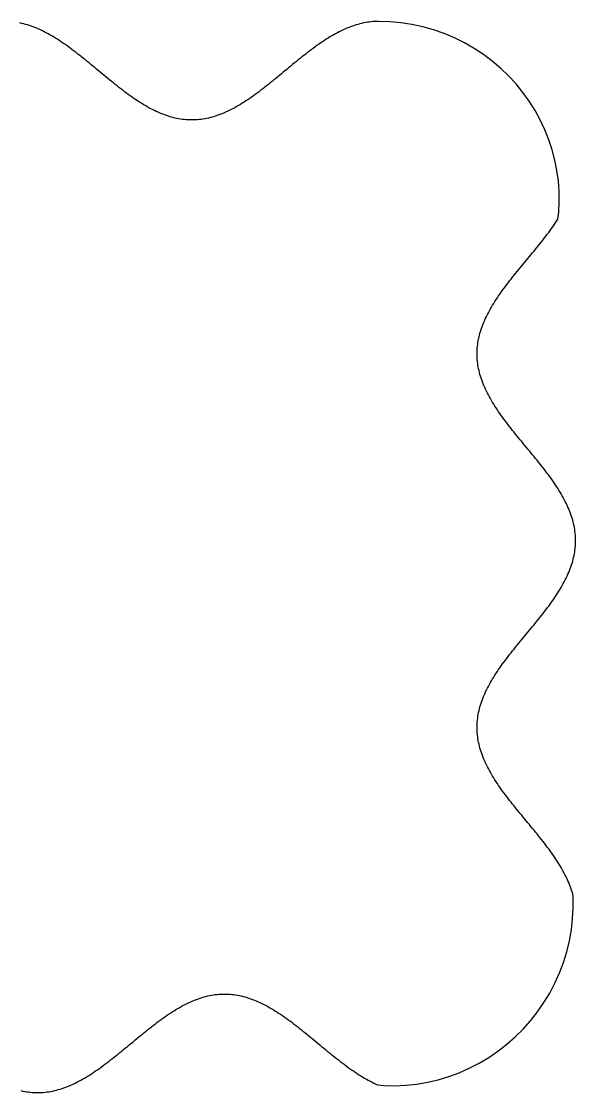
# Model space of a CAD drawing. Header units: metres. Extents: x -12.4 to 55.1, y -12.4 to 52.8.
# Drawn here: x 21.4 to 55.1, y -12.4 to 52.8 of the extents above; entities that cross this region are included whole.
import ezdxf

# ---------------------------------------------------------------- set-up
doc = ezdxf.new("R2010")
doc.units = ezdxf.units.M

msp = doc.modelspace()

# ---------------------------------------------------------------- linework, layer by layer
for p, q in [((21.3778, 52.6809), (21.264, 52.7057)), ((21.4915, 52.6532), (21.3778, 52.6809)), ((21.6052, 52.6226), (21.4915, 52.6532)), ((21.7189, 52.5893), (21.6052, 52.6226)), ((21.8327, 52.5533), (21.7189, 52.5893)), ((21.9464, 52.5145), (21.8327, 52.5533)), ((22.0601, 52.473), (21.9464, 52.5145)), ((22.1739, 52.4289), (22.0601, 52.473)), ((22.2876, 52.3822), (22.1739, 52.4289)), ((22.4013, 52.333), (22.2876, 52.3822)), ((22.515, 52.2812), (22.4013, 52.333)), ((22.6288, 52.2271), (22.515, 52.2812)), ((22.7425, 52.1705), (22.6288, 52.2271)), ((22.8562, 52.1115), (22.7425, 52.1705)), ((40.7117, 52.1705), (40.598, 52.1115)), ((40.8254, 52.2271), (40.7117, 52.1705)), ((40.9391, 52.2812), (40.8254, 52.2271)), ((41.0529, 52.333), (40.9391, 52.2812)), ((41.1666, 52.3822), (41.0529, 52.333)), ((41.2803, 52.4289), (41.1666, 52.3822)), ((41.3941, 52.473), (41.2803, 52.4289)), ((41.5078, 52.5145), (41.3941, 52.473)), ((41.6215, 52.5533), (41.5078, 52.5145)), ((41.7352, 52.5893), (41.6215, 52.5533)), ((41.849, 52.6226), (41.7352, 52.5893)), ((41.9627, 52.6532), (41.849, 52.6226)), ((42.0764, 52.6809), (41.9627, 52.6532)), ((42.1902, 52.7057), (42.0764, 52.6809)), ((42.3039, 52.7277), (42.1902, 52.7057)), ((42.4176, 52.7469), (42.3039, 52.7277)), ((42.5313, 52.7631), (42.4176, 52.7469)), ((42.6451, 52.7763), (42.5313, 52.7631)), ((42.7588, 52.7867), (42.6451, 52.7763)), ((42.8725, 52.7941), (42.7588, 52.7867)), ((42.9863, 52.7985), (42.8725, 52.7941)), ((43.1, 52.8), (42.9863, 52.7985)), ((43.7819, 52.7791), (43.1, 52.8)), ((44.4611, 52.7166), (43.7819, 52.7791)), ((45.1349, 52.6127), (44.4611, 52.7166)), ((45.8007, 52.4679), (45.1349, 52.6127)), ((46.4557, 52.2828), (45.8007, 52.4679)), ((47.0975, 52.0582), (46.4557, 52.2828)), ((22.97, 52.0503), (22.8562, 52.1115)), ((23.0837, 51.9869), (22.97, 52.0503)), ((23.1974, 51.9213), (23.0837, 51.9869)), ((23.3111, 51.8536), (23.1974, 51.9213)), ((23.4249, 51.7839), (23.3111, 51.8536)), ((23.5386, 51.7123), (23.4249, 51.7839)), ((23.6523, 51.6387), (23.5386, 51.7123)), ((23.7661, 51.5634), (23.6523, 51.6387)), ((23.8798, 51.4862), (23.7661, 51.5634)), ((39.6881, 51.5634), (39.5744, 51.4862)), ((39.8018, 51.6387), (39.6881, 51.5634)), ((39.9156, 51.7123), (39.8018, 51.6387)), ((40.0293, 51.7839), (39.9156, 51.7123)), ((40.143, 51.8536), (40.0293, 51.7839)), ((40.2568, 51.9213), (40.143, 51.8536)), ((40.3705, 51.9869), (40.2568, 51.9213)), ((40.4842, 52.0503), (40.3705, 51.9869)), ((40.598, 52.1115), (40.4842, 52.0503)), ((47.7235, 51.7952), (47.0975, 52.0582)), ((48.3312, 51.4949), (47.7235, 51.7952)), ((23.9935, 51.4075), (23.8798, 51.4862)), ((24.1073, 51.3271), (23.9935, 51.4075)), ((24.221, 51.2453), (24.1073, 51.3271)), ((24.3347, 51.162), (24.221, 51.2453)), ((24.4484, 51.0773), (24.3347, 51.162)), ((24.5622, 50.9914), (24.4484, 51.0773)), ((24.6759, 50.9044), (24.5622, 50.9914)), ((24.7896, 50.8162), (24.6759, 50.9044)), ((38.7783, 50.9044), (38.6646, 50.8162)), ((38.892, 50.9914), (38.7783, 50.9044)), ((39.0058, 51.0773), (38.892, 50.9914)), ((39.1195, 51.162), (39.0058, 51.0773)), ((39.2332, 51.2453), (39.1195, 51.162)), ((39.3469, 51.3271), (39.2332, 51.2453)), ((39.4607, 51.4075), (39.3469, 51.3271)), ((39.5744, 51.4862), (39.4607, 51.4075)), ((48.9184, 51.1586), (48.3312, 51.4949)), ((49.4828, 50.7878), (48.9184, 51.1586)), ((24.9034, 50.7271), (24.7896, 50.8162)), ((25.0171, 50.637), (24.9034, 50.7271)), ((25.1308, 50.5461), (25.0171, 50.637)), ((25.2445, 50.4544), (25.1308, 50.5461)), ((25.3583, 50.3621), (25.2445, 50.4544)), ((25.472, 50.2693), (25.3583, 50.3621)), ((25.5857, 50.176), (25.472, 50.2693)), ((37.9822, 50.2693), (37.8685, 50.176)), ((38.0959, 50.3621), (37.9822, 50.2693)), ((38.2096, 50.4544), (38.0959, 50.3621)), ((38.3234, 50.5461), (38.2096, 50.4544)), ((38.4371, 50.637), (38.3234, 50.5461)), ((38.5508, 50.7271), (38.4371, 50.637)), ((38.6646, 50.8162), (38.5508, 50.7271)), ((50.0223, 50.3842), (49.4828, 50.7878)), ((50.5348, 49.9494), (50.0223, 50.3842)), ((25.6995, 50.0823), (25.5857, 50.176)), ((25.8132, 49.9884), (25.6995, 50.0823)), ((25.9269, 49.8942), (25.8132, 49.9884)), ((26.1544, 49.7058), (25.9269, 49.8942)), ((26.2681, 49.6116), (26.1544, 49.7058)), ((26.3818, 49.5177), (26.2681, 49.6116)), ((37.1861, 49.6116), (37.0724, 49.5177)), ((37.2998, 49.7058), (37.1861, 49.6116)), ((37.5273, 49.8942), (37.2998, 49.7058)), ((37.641, 49.9884), (37.5273, 49.8942)), ((37.7547, 50.0823), (37.641, 49.9884)), ((37.8685, 50.176), (37.7547, 50.0823)), ((51.0185, 49.4854), (50.5348, 49.9494)), ((26.4956, 49.424), (26.3818, 49.5177)), ((26.6093, 49.3307), (26.4956, 49.424)), ((26.723, 49.2379), (26.6093, 49.3307)), ((26.8367, 49.1456), (26.723, 49.2379)), ((26.9505, 49.0539), (26.8367, 49.1456)), ((27.0642, 48.963), (26.9505, 49.0539)), ((27.1779, 48.8729), (27.0642, 48.963)), ((36.39, 48.963), (36.2763, 48.8729)), ((36.5037, 49.0539), (36.39, 48.963)), ((36.6174, 49.1456), (36.5037, 49.0539)), ((36.7312, 49.2379), (36.6174, 49.1456)), ((36.8449, 49.3307), (36.7312, 49.2379)), ((36.9586, 49.424), (36.8449, 49.3307)), ((37.0724, 49.5177), (36.9586, 49.424)), ((51.4716, 48.9942), (51.0185, 49.4854)), ((51.8925, 48.4779), (51.4716, 48.9942)), ((27.2917, 48.7838), (27.1779, 48.8729)), ((27.4054, 48.6956), (27.2917, 48.7838)), ((27.5191, 48.6086), (27.4054, 48.6956)), ((27.6329, 48.5227), (27.5191, 48.6086)), ((27.7466, 48.438), (27.6329, 48.5227)), ((27.8603, 48.3547), (27.7466, 48.438)), ((27.974, 48.2729), (27.8603, 48.3547)), ((28.0878, 48.1925), (27.974, 48.2729)), ((35.4801, 48.2729), (35.3664, 48.1925)), ((35.5939, 48.3547), (35.4801, 48.2729)), ((35.7076, 48.438), (35.5939, 48.3547)), ((35.8213, 48.5227), (35.7076, 48.438)), ((35.9351, 48.6086), (35.8213, 48.5227)), ((36.0488, 48.6956), (35.9351, 48.6086)), ((36.1625, 48.7838), (36.0488, 48.6956)), ((36.2763, 48.8729), (36.1625, 48.7838)), ((52.2799, 47.9387), (51.8925, 48.4779)), ((28.2015, 48.1137), (28.0878, 48.1925)), ((28.3152, 48.0366), (28.2015, 48.1137)), ((28.429, 47.9613), (28.3152, 48.0366)), ((28.5427, 47.8877), (28.429, 47.9613)), ((28.6564, 47.8161), (28.5427, 47.8877)), ((28.7701, 47.7464), (28.6564, 47.8161)), ((28.8839, 47.6787), (28.7701, 47.7464)), ((28.9976, 47.6131), (28.8839, 47.6787)), ((29.1113, 47.5497), (28.9976, 47.6131)), ((34.4566, 47.6131), (34.3429, 47.5497)), ((34.5703, 47.6787), (34.4566, 47.6131)), ((34.6841, 47.7464), (34.5703, 47.6787)), ((34.7978, 47.8161), (34.6841, 47.7464)), ((34.9115, 47.8877), (34.7978, 47.8161)), ((35.0252, 47.9613), (34.9115, 47.8877)), ((35.139, 48.0366), (35.0252, 47.9613)), ((35.2527, 48.1137), (35.139, 48.0366)), ((35.3664, 48.1925), (35.2527, 48.1137)), ((52.6323, 47.379), (52.2799, 47.9387)), ((29.2251, 47.4884), (29.1113, 47.5497)), ((29.3388, 47.4295), (29.2251, 47.4884)), ((29.4525, 47.3729), (29.3388, 47.4295)), ((29.5662, 47.3188), (29.4525, 47.3729)), ((29.68, 47.267), (29.5662, 47.3188)), ((29.7937, 47.2178), (29.68, 47.267)), ((29.9074, 47.1711), (29.7937, 47.2178)), ((30.0212, 47.127), (29.9074, 47.1711)), ((30.1349, 47.0855), (30.0212, 47.127)), ((30.2486, 47.0467), (30.1349, 47.0855)), ((30.3624, 47.0107), (30.2486, 47.0467)), ((30.4761, 46.9774), (30.3624, 47.0107)), ((30.5898, 46.9468), (30.4761, 46.9774)), ((30.7035, 46.9191), (30.5898, 46.9468)), ((32.8644, 46.9468), (32.7507, 46.9191)), ((32.9781, 46.9774), (32.8644, 46.9468)), ((33.0918, 47.0107), (32.9781, 46.9774)), ((33.2056, 47.0467), (33.0918, 47.0107)), ((33.3193, 47.0855), (33.2056, 47.0467)), ((33.433, 47.127), (33.3193, 47.0855)), ((33.5468, 47.1711), (33.433, 47.127)), ((33.6605, 47.2178), (33.5468, 47.1711)), ((33.7742, 47.267), (33.6605, 47.2178)), ((33.8879, 47.3188), (33.7742, 47.267)), ((34.0017, 47.3729), (33.8879, 47.3188)), ((34.1154, 47.4295), (34.0017, 47.3729)), ((34.2291, 47.4884), (34.1154, 47.4295)), ((34.3429, 47.5497), (34.2291, 47.4884)), ((52.9488, 46.8009), (52.6323, 47.379)), ((30.8173, 46.8942), (30.7035, 46.9191)), ((30.931, 46.8722), (30.8173, 46.8942)), ((31.0447, 46.8531), (30.931, 46.8722)), ((31.1584, 46.8369), (31.0447, 46.8531)), ((31.2722, 46.8237), (31.1584, 46.8369)), ((31.3859, 46.8133), (31.2722, 46.8237)), ((31.4996, 46.8059), (31.3859, 46.8133)), ((31.6134, 46.8015), (31.4996, 46.8059)), ((31.7271, 46.8), (31.6134, 46.8015)), ((31.8408, 46.8015), (31.7271, 46.8)), ((31.9546, 46.8059), (31.8408, 46.8015)), ((32.0683, 46.8133), (31.9546, 46.8059)), ((32.182, 46.8237), (32.0683, 46.8133)), ((32.2957, 46.8369), (32.182, 46.8237)), ((32.4095, 46.8531), (32.2957, 46.8369)), ((32.5232, 46.8722), (32.4095, 46.8531)), ((32.6369, 46.8942), (32.5232, 46.8722)), ((32.7507, 46.9191), (32.6369, 46.8942)), ((53.2283, 46.2071), (52.9488, 46.8009)), ((53.47, 45.6), (53.2283, 46.2071)), ((53.6734, 44.9821), (53.47, 45.6)), ((53.8381, 44.3558), (53.6734, 44.9821)), ((53.9637, 43.7239), (53.8381, 44.3558)), ((54.0503, 43.0888), (53.9637, 43.7239)), ((54.0978, 42.453), (54.0503, 43.0888)), ((54.1066, 41.819), (54.0978, 42.453)), ((54.077, 41.1893), (54.1066, 41.819)), ((54.0123, 40.7572), (54.077, 41.1893)), ((53.7862, 40.416), (53.8633, 40.5297)), ((53.8633, 40.5297), (53.9387, 40.6434)), ((53.9387, 40.6434), (54.0123, 40.7572)), ((53.2914, 39.7336), (53.3773, 39.8473)), ((53.3773, 39.8473), (53.462, 39.9611)), ((53.462, 39.9611), (53.5453, 40.0748)), ((53.5453, 40.0748), (53.6271, 40.1885)), ((53.6271, 40.1885), (53.7075, 40.3023)), ((53.7075, 40.3023), (53.7862, 40.416)), ((52.7544, 39.0512), (52.8461, 39.165)), ((52.8461, 39.165), (52.937, 39.2787)), ((52.937, 39.2787), (53.027, 39.3924)), ((53.027, 39.3924), (53.1162, 39.5061)), ((53.1162, 39.5061), (53.2044, 39.6199)), ((53.2044, 39.6199), (53.2914, 39.7336)), ((52.1942, 38.3689), (52.2884, 38.4826)), ((52.2884, 38.4826), (52.3823, 38.5963)), ((52.3823, 38.5963), (52.476, 38.7101)), ((52.476, 38.7101), (52.5693, 38.8238)), ((52.5693, 38.8238), (52.6621, 38.9375)), ((52.6621, 38.9375), (52.7544, 39.0512)), ((51.724, 37.8002), (51.8177, 37.914)), ((51.8177, 37.914), (51.9116, 38.0277)), ((51.9116, 38.0277), (52.0058, 38.1414)), ((52.0058, 38.1414), (52.1942, 38.3689)), ((51.1729, 37.1178), (51.263, 37.2316)), ((51.263, 37.2316), (51.3539, 37.3453)), ((51.3539, 37.3453), (51.4456, 37.459)), ((51.4456, 37.459), (51.5378, 37.5728)), ((51.5378, 37.5728), (51.6307, 37.6865)), ((51.6307, 37.6865), (51.724, 37.8002)), ((50.6547, 36.4355), (50.738, 36.5492)), ((50.738, 36.5492), (50.8226, 36.6629)), ((50.8226, 36.6629), (50.9086, 36.7767)), ((50.9086, 36.7767), (50.9956, 36.8904)), ((50.9956, 36.8904), (51.0838, 37.0041)), ((51.0838, 37.0041), (51.1729, 37.1178)), ((50.1877, 35.7531), (50.2613, 35.8668)), ((50.2613, 35.8668), (50.3366, 35.9806)), ((50.3366, 35.9806), (50.4137, 36.0943)), ((50.4137, 36.0943), (50.4925, 36.208)), ((50.4925, 36.208), (50.5729, 36.3217)), ((50.5729, 36.3217), (50.6547, 36.4355)), ((49.8497, 35.1844), (49.9131, 35.2982)), ((49.9131, 35.2982), (49.9787, 35.4119)), ((49.9787, 35.4119), (50.0464, 35.5256)), ((50.0464, 35.5256), (50.1161, 35.6394)), ((50.1161, 35.6394), (50.1877, 35.7531)), ((49.5178, 34.5021), (49.567, 34.6158)), ((49.567, 34.6158), (49.6187, 34.7295)), ((49.6187, 34.7295), (49.6729, 34.8433)), ((49.6729, 34.8433), (49.7295, 34.957)), ((49.7295, 34.957), (49.7885, 35.0707)), ((49.7885, 35.0707), (49.8497, 35.1844)), ((49.2773, 33.8197), (49.3107, 33.9334)), ((49.3107, 33.9334), (49.3467, 34.0472)), ((49.3467, 34.0472), (49.3855, 34.1609)), ((49.3855, 34.1609), (49.427, 34.2746)), ((49.427, 34.2746), (49.4711, 34.3884)), ((49.4711, 34.3884), (49.5178, 34.5021)), ((49.1531, 33.2511), (49.1722, 33.3648)), ((49.1722, 33.3648), (49.1942, 33.4785)), ((49.1942, 33.4785), (49.2191, 33.5923)), ((49.2191, 33.5923), (49.2468, 33.706)), ((49.2468, 33.706), (49.2773, 33.8197)), ((49.1, 32.5687), (49.1015, 32.6824)), ((49.1015, 32.6824), (49.1059, 32.7961)), ((49.1059, 32.7961), (49.1133, 32.9099)), ((49.1133, 32.9099), (49.1236, 33.0236)), ((49.1236, 33.0236), (49.1369, 33.1373)), ((49.1369, 33.1373), (49.1531, 33.2511)), ((49.1015, 32.455), (49.1, 32.5687)), ((49.1059, 32.3412), (49.1015, 32.455)), ((49.1133, 32.2275), (49.1059, 32.3412)), ((49.1236, 32.1138), (49.1133, 32.2275)), ((49.1369, 32), (49.1236, 32.1138)), ((49.1531, 31.8863), (49.1369, 32)), ((49.1722, 31.7726), (49.1531, 31.8863)), ((49.1942, 31.6589), (49.1722, 31.7726)), ((49.2191, 31.5451), (49.1942, 31.6589)), ((49.2468, 31.4314), (49.2191, 31.5451)), ((49.2773, 31.3177), (49.2468, 31.4314)), ((49.3107, 31.2039), (49.2773, 31.3177)), ((49.3467, 31.0902), (49.3107, 31.2039)), ((49.3855, 30.9765), (49.3467, 31.0902)), ((49.427, 30.8627), (49.3855, 30.9765)), ((49.4711, 30.749), (49.427, 30.8627)), ((49.5178, 30.6353), (49.4711, 30.749)), ((49.567, 30.5216), (49.5178, 30.6353)), ((49.6187, 30.4078), (49.567, 30.5216)), ((49.6729, 30.2941), (49.6187, 30.4078)), ((49.7295, 30.1804), (49.6729, 30.2941)), ((49.7885, 30.0667), (49.7295, 30.1804)), ((49.8497, 29.9529), (49.7885, 30.0667)), ((49.9131, 29.8392), (49.8497, 29.9529)), ((49.9787, 29.7255), (49.9131, 29.8392)), ((50.0464, 29.6117), (49.9787, 29.7255)), ((50.1161, 29.498), (50.0464, 29.6117)), ((50.1877, 29.3843), (50.1161, 29.498)), ((50.2613, 29.2706), (50.1877, 29.3843)), ((50.3366, 29.1568), (50.2613, 29.2706)), ((50.4137, 29.0431), (50.3366, 29.1568)), ((50.4925, 28.9294), (50.4137, 29.0431)), ((50.5729, 28.8156), (50.4925, 28.9294)), ((50.6547, 28.7019), (50.5729, 28.8156)), ((50.738, 28.5882), (50.6547, 28.7019)), ((50.8226, 28.4744), (50.738, 28.5882)), ((50.9086, 28.3607), (50.8226, 28.4744)), ((50.9956, 28.247), (50.9086, 28.3607)), ((51.0838, 28.1333), (50.9956, 28.247)), ((51.1729, 28.0195), (51.0838, 28.1333)), ((51.263, 27.9058), (51.1729, 28.0195)), ((51.3539, 27.7921), (51.263, 27.9058)), ((51.4456, 27.6783), (51.3539, 27.7921)), ((51.5378, 27.5646), (51.4456, 27.6783)), ((51.6307, 27.4509), (51.5378, 27.5646)), ((51.724, 27.3372), (51.6307, 27.4509)), ((51.8177, 27.2234), (51.724, 27.3372)), ((51.9116, 27.1097), (51.8177, 27.2234)), ((52.0058, 26.996), (51.9116, 27.1097)), ((52.1942, 26.7685), (52.0058, 26.996)), ((52.2884, 26.6548), (52.1942, 26.7685)), ((52.3823, 26.541), (52.2884, 26.6548)), ((52.476, 26.4273), (52.3823, 26.541)), ((52.5693, 26.3136), (52.476, 26.4273)), ((52.6621, 26.1999), (52.5693, 26.3136)), ((52.7544, 26.0861), (52.6621, 26.1999)), ((52.8461, 25.9724), (52.7544, 26.0861)), ((52.937, 25.8587), (52.8461, 25.9724)), ((53.027, 25.7449), (52.937, 25.8587)), ((53.1162, 25.6312), (53.027, 25.7449)), ((53.2044, 25.5175), (53.1162, 25.6312)), ((53.2914, 25.4038), (53.2044, 25.5175)), ((53.3773, 25.29), (53.2914, 25.4038)), ((53.462, 25.1763), (53.3773, 25.29)), ((53.5453, 25.0626), (53.462, 25.1763)), ((53.6271, 24.9489), (53.5453, 25.0626)), ((53.7075, 24.8351), (53.6271, 24.9489)), ((53.7862, 24.7214), (53.7075, 24.8351)), ((53.8633, 24.6077), (53.7862, 24.7214)), ((53.9387, 24.4939), (53.8633, 24.6077)), ((54.0123, 24.3802), (53.9387, 24.4939)), ((54.0839, 24.2665), (54.0123, 24.3802)), ((54.1536, 24.1527), (54.0839, 24.2665)), ((54.2213, 24.039), (54.1536, 24.1527)), ((54.2869, 23.9253), (54.2213, 24.039)), ((54.3503, 23.8116), (54.2869, 23.9253)), ((54.4115, 23.6978), (54.3503, 23.8116)), ((54.4705, 23.5841), (54.4115, 23.6978)), ((54.527, 23.4704), (54.4705, 23.5841)), ((54.5812, 23.3566), (54.527, 23.4704)), ((54.633, 23.2429), (54.5812, 23.3566)), ((54.6822, 23.1292), (54.633, 23.2429)), ((54.7289, 23.0155), (54.6822, 23.1292)), ((54.773, 22.9017), (54.7289, 23.0155)), ((54.8145, 22.788), (54.773, 22.9017)), ((54.8533, 22.6743), (54.8145, 22.788)), ((54.8893, 22.5605), (54.8533, 22.6743)), ((54.9226, 22.4468), (54.8893, 22.5605)), ((54.9532, 22.3331), (54.9226, 22.4468)), ((54.9809, 22.2193), (54.9532, 22.3331)), ((55.0057, 22.1056), (54.9809, 22.2193)), ((55.0277, 21.9919), (55.0057, 22.1056)), ((55.0469, 21.8782), (55.0277, 21.9919)), ((55.0631, 21.7644), (55.0469, 21.8782)), ((55.0763, 21.6507), (55.0631, 21.7644)), ((55.0867, 21.537), (55.0763, 21.6507)), ((55.0941, 21.4232), (55.0867, 21.537)), ((55.0867, 20.8546), (55.0941, 20.9683)), ((55.0985, 21.3095), (55.0941, 21.4232)), ((55.0941, 20.9683), (55.0985, 21.0821)), ((55.1, 21.1958), (55.0985, 21.3095)), ((55.0985, 21.0821), (55.1, 21.1958)), ((54.9809, 20.1722), (55.0057, 20.2859)), ((55.0057, 20.2859), (55.0277, 20.3997)), ((55.0277, 20.3997), (55.0469, 20.5134)), ((55.0469, 20.5134), (55.0631, 20.6271)), ((55.0631, 20.6271), (55.0763, 20.7409)), ((55.0763, 20.7409), (55.0867, 20.8546)), ((54.773, 19.4899), (54.8145, 19.6036)), ((54.8145, 19.6036), (54.8533, 19.7173)), ((54.8533, 19.7173), (54.8893, 19.831)), ((54.8893, 19.831), (54.9226, 19.9448)), ((54.9226, 19.9448), (54.9532, 20.0585)), ((54.9532, 20.0585), (54.9809, 20.1722)), ((54.4705, 18.8075), (54.527, 18.9212)), ((54.527, 18.9212), (54.5812, 19.0349)), ((54.5812, 19.0349), (54.633, 19.1487)), ((54.633, 19.1487), (54.6822, 19.2624)), ((54.6822, 19.2624), (54.7289, 19.3761)), ((54.7289, 19.3761), (54.773, 19.4899)), ((54.1536, 18.2388), (54.2213, 18.3526)), ((54.2213, 18.3526), (54.2869, 18.4663)), ((54.2869, 18.4663), (54.3503, 18.58)), ((54.3503, 18.58), (54.4115, 18.6938)), ((54.4115, 18.6938), (54.4705, 18.8075)), ((53.7075, 17.5565), (53.7862, 17.6702)), ((53.7862, 17.6702), (53.8633, 17.7839)), ((53.8633, 17.7839), (53.9387, 17.8976)), ((53.9387, 17.8976), (54.0123, 18.0114)), ((54.0123, 18.0114), (54.0839, 18.1251)), ((54.0839, 18.1251), (54.1536, 18.2388)), ((53.2044, 16.8741), (53.2914, 16.9878)), ((53.2914, 16.9878), (53.3773, 17.1015)), ((53.3773, 17.1015), (53.462, 17.2153)), ((53.462, 17.2153), (53.5453, 17.329)), ((53.5453, 17.329), (53.6271, 17.4427)), ((53.6271, 17.4427), (53.7075, 17.5565)), ((52.6621, 16.1917), (52.7544, 16.3054)), ((52.7544, 16.3054), (52.8461, 16.4192)), ((52.8461, 16.4192), (52.937, 16.5329)), ((52.937, 16.5329), (53.027, 16.6466)), ((53.027, 16.6466), (53.1162, 16.7604)), ((53.1162, 16.7604), (53.2044, 16.8741)), ((52.1942, 15.6231), (52.2884, 15.7368)), ((52.2884, 15.7368), (52.3823, 15.8505)), ((52.3823, 15.8505), (52.476, 15.9642)), ((52.476, 15.9642), (52.5693, 16.078)), ((52.5693, 16.078), (52.6621, 16.1917)), ((51.6307, 14.9407), (51.724, 15.0544)), ((51.724, 15.0544), (51.8177, 15.1682)), ((51.8177, 15.1682), (51.9116, 15.2819)), ((51.9116, 15.2819), (52.0058, 15.3956)), ((52.0058, 15.3956), (52.1942, 15.6231)), ((51.0838, 14.2583), (51.1729, 14.3721)), ((51.1729, 14.3721), (51.263, 14.4858)), ((51.263, 14.4858), (51.3539, 14.5995)), ((51.3539, 14.5995), (51.4456, 14.7132)), ((51.4456, 14.7132), (51.5378, 14.827)), ((51.5378, 14.827), (51.6307, 14.9407)), ((50.6547, 13.6897), (50.738, 13.8034)), ((50.738, 13.8034), (50.8226, 13.9171)), ((50.8226, 13.9171), (50.9086, 14.0309)), ((50.9086, 14.0309), (50.9956, 14.1446)), ((50.9956, 14.1446), (51.0838, 14.2583)), ((50.1877, 13.0073), (50.2613, 13.121)), ((50.2613, 13.121), (50.3366, 13.2348)), ((50.3366, 13.2348), (50.4137, 13.3485)), ((50.4137, 13.3485), (50.4925, 13.4622)), ((50.4925, 13.4622), (50.5729, 13.5759)), ((50.5729, 13.5759), (50.6547, 13.6897)), ((49.7885, 12.3249), (49.8497, 12.4387)), ((49.8497, 12.4387), (49.9131, 12.5524)), ((49.9131, 12.5524), (49.9787, 12.6661)), ((49.9787, 12.6661), (50.0464, 12.7798)), ((50.0464, 12.7798), (50.1161, 12.8936)), ((50.1161, 12.8936), (50.1877, 13.0073)), ((49.4711, 11.6425), (49.5178, 11.7563)), ((49.5178, 11.7563), (49.567, 11.87)), ((49.567, 11.87), (49.6187, 11.9837)), ((49.6187, 11.9837), (49.6729, 12.0975)), ((49.6729, 12.0975), (49.7295, 12.2112)), ((49.7295, 12.2112), (49.7885, 12.3249)), ((49.2773, 11.0739), (49.3107, 11.1876)), ((49.3107, 11.1876), (49.3467, 11.3014)), ((49.3467, 11.3014), (49.3855, 11.4151)), ((49.3855, 11.4151), (49.427, 11.5288)), ((49.427, 11.5288), (49.4711, 11.6425)), ((49.1369, 10.3915), (49.1531, 10.5053)), ((49.1531, 10.5053), (49.1722, 10.619)), ((49.1722, 10.619), (49.1942, 10.7327)), ((49.1942, 10.7327), (49.2191, 10.8465)), ((49.2191, 10.8465), (49.2468, 10.9602)), ((49.2468, 10.9602), (49.2773, 11.0739)), ((49.1, 9.82289), (49.1015, 9.93661)), ((49.1015, 9.70917), (49.1, 9.82289)), ((49.1015, 9.93661), (49.1059, 10.0504)), ((49.1059, 10.0504), (49.1133, 10.1641)), ((49.1133, 10.1641), (49.1236, 10.2778)), ((49.1236, 10.2778), (49.1369, 10.3915)), ((49.1059, 9.59543), (49.1015, 9.70917)), ((49.1133, 9.4817), (49.1059, 9.59543)), ((49.1236, 9.36798), (49.1133, 9.4817)), ((49.1369, 9.25424), (49.1236, 9.36798)), ((49.1531, 9.14052), (49.1369, 9.25424)), ((49.1722, 9.02679), (49.1531, 9.14052)), ((49.1942, 8.91306), (49.1722, 9.02679)), ((49.2191, 8.79933), (49.1942, 8.91306)), ((49.2468, 8.68561), (49.2191, 8.79933)), ((49.2773, 8.57187), (49.2468, 8.68561)), ((49.3107, 8.45815), (49.2773, 8.57187)), ((49.3467, 8.34442), (49.3107, 8.45815)), ((49.3855, 8.23068), (49.3467, 8.34442)), ((49.427, 8.11696), (49.3855, 8.23068)), ((49.4711, 8.00322), (49.427, 8.11696)), ((49.5178, 7.8895), (49.4711, 8.00322)), ((49.567, 7.77577), (49.5178, 7.8895)), ((49.6187, 7.66203), (49.567, 7.77577)), ((49.6729, 7.54831), (49.6187, 7.66203)), ((49.7295, 7.43459), (49.6729, 7.54831)), ((49.7885, 7.32085), (49.7295, 7.43459)), ((49.8497, 7.20712), (49.7885, 7.32085)), ((49.9131, 7.0934), (49.8497, 7.20712)), ((49.9787, 6.97966), (49.9131, 7.0934)), ((50.0464, 6.86594), (49.9787, 6.97966)), ((50.1161, 6.75221), (50.0464, 6.86594)), ((50.1877, 6.63847), (50.1161, 6.75221)), ((50.2613, 6.52475), (50.1877, 6.63847)), ((50.3366, 6.41103), (50.2613, 6.52475)), ((50.4137, 6.29729), (50.3366, 6.41103)), ((50.4925, 6.18356), (50.4137, 6.29729)), ((50.5729, 6.06984), (50.4925, 6.18356)), ((50.6547, 5.9561), (50.5729, 6.06984)), ((50.738, 5.84238), (50.6547, 5.9561)), ((50.8226, 5.72865), (50.738, 5.84238)), ((50.9086, 5.61491), (50.8226, 5.72865)), ((50.9956, 5.50119), (50.9086, 5.61491)), ((51.0838, 5.38747), (50.9956, 5.50119)), ((51.1729, 5.27373), (51.0838, 5.38747)), ((51.263, 5.16), (51.1729, 5.27373)), ((51.3539, 5.04628), (51.263, 5.16)), ((51.4456, 4.93254), (51.3539, 5.04628)), ((51.5378, 4.81882), (51.4456, 4.93254)), ((51.6307, 4.70509), (51.5378, 4.81882)), ((51.724, 4.59135), (51.6307, 4.70509)), ((51.8177, 4.47763), (51.724, 4.59135)), ((51.9116, 4.36391), (51.8177, 4.47763)), ((52.0058, 4.25017), (51.9116, 4.36391)), ((52.1942, 4.02271), (52.0058, 4.25017)), ((52.2884, 3.90898), (52.1942, 4.02271)), ((52.3823, 3.79526), (52.2884, 3.90898)), ((52.476, 3.68152), (52.3823, 3.79526)), ((52.5693, 3.56779), (52.476, 3.68152)), ((52.6621, 3.45407), (52.5693, 3.56779)), ((52.7544, 3.34033), (52.6621, 3.45407)), ((52.8461, 3.22661), (52.7544, 3.34033)), ((52.937, 3.11288), (52.8461, 3.22661)), ((53.027, 2.99915), (52.937, 3.11288)), ((53.1162, 2.88542), (53.027, 2.99915)), ((53.2044, 2.7717), (53.1162, 2.88542)), ((53.2914, 2.65796), (53.2044, 2.7717)), ((53.3773, 2.54424), (53.2914, 2.65796)), ((53.462, 2.43051), (53.3773, 2.54424)), ((53.5453, 2.31677), (53.462, 2.43051)), ((53.6271, 2.20305), (53.5453, 2.31677)), ((53.7075, 2.08932), (53.6271, 2.20305)), ((53.7862, 1.97559), (53.7075, 2.08932)), ((53.8633, 1.86186), (53.7862, 1.97559)), ((53.9387, 1.74814), (53.8633, 1.86186)), ((54.0123, 1.6344), (53.9387, 1.74814)), ((54.0839, 1.52068), (54.0123, 1.6344)), ((54.1536, 1.40695), (54.0839, 1.52068)), ((54.2213, 1.29321), (54.1536, 1.40695)), ((54.2869, 1.17949), (54.2213, 1.29321)), ((54.3503, 1.06577), (54.2869, 1.17949)), ((54.4115, 0.95203), (54.3503, 1.06577)), ((54.4705, 0.8383), (54.4115, 0.95203)), ((54.527, 0.72458), (54.4705, 0.8383)), ((54.5812, 0.61084), (54.527, 0.72458)), ((54.633, 0.49712), (54.5812, 0.61084)), ((54.6822, 0.38339), (54.633, 0.49712)), ((54.7289, 0.26965), (54.6822, 0.38339)), ((54.773, 0.15593), (54.7289, 0.26965)), ((54.8145, 0.04219), (54.773, 0.15593)), ((54.8533, -0.07152), (54.8145, 0.04219)), ((54.8893, -0.18524), (54.8533, -0.07152)), ((54.9226, -0.29898), (54.8893, -0.18524)), ((54.9529, -0.47533), (54.9226, -0.29898)), ((54.9571, -1.15059), (54.9529, -0.47533)), ((54.92, -1.82625), (54.9571, -1.15059)), ((54.8415, -2.49959), (54.92, -1.82625)), ((54.7218, -3.16794), (54.8415, -2.49959)), ((54.5612, -3.82863), (54.7218, -3.16794)), ((54.3603, -4.47899), (54.5612, -3.82863)), ((54.1198, -5.11644), (54.3603, -4.47899)), ((53.8405, -5.7384), (54.1198, -5.11644)), ((53.5236, -6.34239), (53.8405, -5.7384)), ((32.5814, -6.54683), (32.6951, -6.5191)), ((32.6951, -6.5191), (32.8089, -6.49425)), ((32.8089, -6.49425), (32.9226, -6.47224)), ((32.9226, -6.47224), (33.0363, -6.45312)), ((33.0363, -6.45312), (33.15, -6.43692)), ((33.15, -6.43692), (33.2638, -6.42365)), ((33.2638, -6.42365), (33.3775, -6.4133)), ((33.3775, -6.4133), (33.4912, -6.40591)), ((33.4912, -6.40591), (33.605, -6.40147)), ((33.605, -6.40147), (33.7187, -6.39999)), ((33.7187, -6.39999), (33.8324, -6.40147)), ((33.8324, -6.40147), (33.9462, -6.40591)), ((33.9462, -6.40591), (34.0599, -6.4133)), ((34.0599, -6.4133), (34.1736, -6.42365)), ((34.1736, -6.42365), (34.2873, -6.43692)), ((34.2873, -6.43692), (34.4011, -6.45312)), ((34.4011, -6.45312), (34.5148, -6.47224)), ((34.5148, -6.47224), (34.6285, -6.49425)), ((34.6285, -6.49425), (34.7422, -6.5191)), ((34.7422, -6.5191), (34.856, -6.54683)), ((53.1703, -6.92601), (53.5236, -6.34239)), ((30.9892, -7.21309), (31.1029, -7.14966)), ((31.1029, -7.14966), (31.2166, -7.08846)), ((31.2166, -7.08846), (31.3304, -7.02953)), ((31.3304, -7.02953), (31.4441, -6.97295)), ((31.4441, -6.97295), (31.5578, -6.91875)), ((31.5578, -6.91875), (31.6716, -6.867)), ((31.6716, -6.867), (31.7853, -6.81776)), ((31.7853, -6.81776), (31.899, -6.77107)), ((31.899, -6.77107), (32.0128, -6.72697)), ((32.0128, -6.72697), (32.1265, -6.68552)), ((32.1265, -6.68552), (32.2402, -6.64673)), ((32.2402, -6.64673), (32.3539, -6.61066)), ((32.3539, -6.61066), (32.4677, -6.57735)), ((32.4677, -6.57735), (32.5814, -6.54683)), ((34.856, -6.54683), (34.9697, -6.57735)), ((34.9697, -6.57735), (35.0834, -6.61066)), ((35.0834, -6.61066), (35.1972, -6.64673)), ((35.1972, -6.64673), (35.3109, -6.68552)), ((35.3109, -6.68552), (35.4246, -6.72697)), ((35.4246, -6.72697), (35.5383, -6.77107)), ((35.5383, -6.77107), (35.6521, -6.81776)), ((35.6521, -6.81776), (35.7658, -6.867)), ((35.7658, -6.867), (35.8795, -6.91875)), ((35.8795, -6.91875), (35.9933, -6.97295)), ((35.9933, -6.97295), (36.107, -7.02953)), ((36.107, -7.02953), (36.2207, -7.08846)), ((36.2207, -7.08846), (36.3345, -7.14966)), ((36.3345, -7.14966), (36.4482, -7.21309)), ((52.7819, -7.48692), (53.1703, -6.92601)), ((29.9656, -7.87286), (30.0794, -7.79251)), ((30.0794, -7.79251), (30.1931, -7.71375)), ((30.1931, -7.71375), (30.3068, -7.63664)), ((30.3068, -7.63664), (30.4205, -7.56126)), ((30.4205, -7.56126), (30.5343, -7.48772)), ((30.5343, -7.48772), (30.648, -7.41606)), ((30.648, -7.41606), (30.7617, -7.34634)), ((30.7617, -7.34634), (30.8755, -7.27867)), ((30.8755, -7.27867), (30.9892, -7.21309)), ((36.4482, -7.21309), (36.5619, -7.27867)), ((36.5619, -7.27867), (36.6756, -7.34634)), ((36.6756, -7.34634), (36.7894, -7.41606)), ((36.7894, -7.41606), (36.9031, -7.48772)), ((36.9031, -7.48772), (37.0168, -7.56126)), ((37.0168, -7.56126), (37.1306, -7.63664)), ((37.1306, -7.63664), (37.2443, -7.71375)), ((37.2443, -7.71375), (37.358, -7.79251)), ((37.358, -7.79251), (37.4717, -7.87286)), ((52.3601, -8.0229), (52.7819, -7.48692)), ((29.0558, -8.56302), (29.1695, -8.47295)), ((29.1695, -8.47295), (29.2833, -8.38377)), ((29.2833, -8.38377), (29.397, -8.29562)), ((29.397, -8.29562), (29.5107, -8.20854)), ((29.5107, -8.20854), (29.6245, -8.12265)), ((29.6245, -8.12265), (29.7382, -8.03802)), ((29.7382, -8.03802), (29.8519, -7.95473)), ((29.8519, -7.95473), (29.9656, -7.87286)), ((37.4717, -7.87286), (37.5855, -7.95473)), ((37.5855, -7.95473), (37.6992, -8.03802)), ((37.6992, -8.03802), (37.8129, -8.12265)), ((37.8129, -8.12265), (37.9267, -8.20854)), ((37.9267, -8.20854), (38.0404, -8.29562)), ((38.0404, -8.29562), (38.1541, -8.38377)), ((38.1541, -8.38377), (38.2679, -8.47295)), ((38.2679, -8.47295), (38.3816, -8.56302)), ((51.9064, -8.53186), (52.3601, -8.0229)), ((28.2597, -9.21162), (28.3734, -9.11766)), ((28.3734, -9.11766), (28.4872, -9.02399)), ((28.4872, -9.02399), (28.6009, -8.93069)), ((28.6009, -8.93069), (28.7146, -8.83784)), ((28.7146, -8.83784), (28.8283, -8.74556)), ((28.8283, -8.74556), (28.9421, -8.65392)), ((28.9421, -8.65392), (29.0558, -8.56302)), ((38.3816, -8.56302), (38.4953, -8.65392)), ((38.4953, -8.65392), (38.609, -8.74556)), ((38.609, -8.74556), (38.7228, -8.83784)), ((38.7228, -8.83784), (38.8365, -8.93069)), ((38.8365, -8.93069), (38.9502, -9.02399)), ((38.9502, -9.02399), (39.0639, -9.11766)), ((39.0639, -9.11766), (39.1777, -9.21162)), ((50.9113, -9.46082), (51.4229, -9.01178)), ((51.4229, -9.01178), (51.9064, -8.53186)), ((27.4636, -9.86929), (27.5773, -9.77599)), ((27.5773, -9.77599), (27.6911, -9.68231)), ((27.6911, -9.68231), (27.8048, -9.58836)), ((27.8048, -9.58836), (27.9185, -9.49423)), ((27.9185, -9.49423), (28.146, -9.30576)), ((28.146, -9.30576), (28.2597, -9.21162)), ((39.1777, -9.21162), (39.2914, -9.30576)), ((39.2914, -9.30576), (39.5189, -9.49423)), ((39.5189, -9.49423), (39.6326, -9.58836)), ((39.6326, -9.58836), (39.7463, -9.68231)), ((39.7463, -9.68231), (39.86, -9.77599)), ((39.86, -9.77599), (39.9738, -9.86929)), ((50.3738, -9.87727), (50.9113, -9.46082)), ((26.6675, -10.5044), (26.7812, -10.4162)), ((26.7812, -10.4162), (26.8949, -10.327)), ((26.8949, -10.327), (27.0087, -10.237)), ((27.0087, -10.237), (27.1224, -10.1461)), ((27.1224, -10.1461), (27.2361, -10.0544)), ((27.2361, -10.0544), (27.3499, -9.96214)), ((27.3499, -9.96214), (27.4636, -9.86929)), ((39.9738, -9.86929), (40.0875, -9.96214)), ((40.0875, -9.96214), (40.2012, -10.0544)), ((40.2012, -10.0544), (40.315, -10.1461)), ((40.315, -10.1461), (40.4287, -10.237)), ((40.4287, -10.237), (40.5424, -10.327)), ((40.5424, -10.327), (40.6562, -10.4162)), ((40.6562, -10.4162), (40.7699, -10.5044)), ((49.2301, -10.6063), (49.8127, -10.2596)), ((49.8127, -10.2596), (50.3738, -9.87727)), ((25.8714, -11.0862), (25.9851, -11.0075)), ((25.9851, -11.0075), (26.0988, -10.9271)), ((26.0988, -10.9271), (26.2126, -10.8453)), ((26.2126, -10.8453), (26.3263, -10.762)), ((26.3263, -10.762), (26.44, -10.6773)), ((26.44, -10.6773), (26.5538, -10.5914)), ((26.5538, -10.5914), (26.6675, -10.5044)), ((40.7699, -10.5044), (40.8836, -10.5914)), ((40.8836, -10.5914), (40.9973, -10.6773)), ((40.9973, -10.6773), (41.1111, -10.762)), ((41.1111, -10.762), (41.2248, -10.8453)), ((41.2248, -10.8453), (41.3385, -10.9271)), ((41.3385, -10.9271), (41.4523, -11.0075)), ((41.4523, -11.0075), (41.566, -11.0862)), ((48.0105, -11.1882), (48.6286, -10.9162)), ((48.6286, -10.9162), (49.2301, -10.6063)), ((24.7341, -11.7705), (24.8478, -11.7115)), ((24.8478, -11.7115), (24.9615, -11.6503)), ((24.9615, -11.6503), (25.0753, -11.5869)), ((25.0753, -11.5869), (25.189, -11.5213)), ((25.189, -11.5213), (25.3027, -11.4536)), ((25.3027, -11.4536), (25.4165, -11.3839)), ((25.4165, -11.3839), (25.5302, -11.3123)), ((25.5302, -11.3123), (25.6439, -11.2387)), ((25.6439, -11.2387), (25.7577, -11.1633)), ((25.7577, -11.1633), (25.8714, -11.0862)), ((41.566, -11.0862), (41.6797, -11.1633)), ((41.6797, -11.1633), (41.7934, -11.2387)), ((41.7934, -11.2387), (41.9072, -11.3123)), ((41.9072, -11.3123), (42.0209, -11.3839)), ((42.0209, -11.3839), (42.1346, -11.4536)), ((42.1346, -11.4536), (42.2484, -11.5213)), ((42.2484, -11.5213), (42.3621, -11.5869)), ((42.3621, -11.5869), (42.4758, -11.6503)), ((42.4758, -11.6503), (42.5896, -11.7115)), ((42.5896, -11.7115), (42.7033, -11.7705)), ((46.0824, -11.7686), (46.7348, -11.615)), ((46.7348, -11.615), (47.3784, -11.4213)), ((47.3784, -11.4213), (48.0105, -11.1882)), ((21.3222, -12.2809), (21.436, -12.3057)), ((21.436, -12.3057), (21.5497, -12.3277)), ((21.5497, -12.3277), (21.6634, -12.3468)), ((21.6634, -12.3468), (21.7771, -12.3631)), ((21.7771, -12.3631), (21.8909, -12.3763)), ((21.8909, -12.3763), (22.0046, -12.3867)), ((22.0046, -12.3867), (22.1183, -12.3941)), ((22.5732, -12.3941), (22.687, -12.3867)), ((22.687, -12.3867), (22.8007, -12.3763)), ((22.8007, -12.3763), (22.9144, -12.3631)), ((22.9144, -12.3631), (23.0282, -12.3468)), ((23.0282, -12.3468), (23.1419, -12.3277)), ((23.1419, -12.3277), (23.2556, -12.3057)), ((23.2556, -12.3057), (23.3694, -12.2809)), ((23.3694, -12.2809), (23.4831, -12.2532)), ((23.4831, -12.2532), (23.5968, -12.2226)), ((23.5968, -12.2226), (23.7105, -12.1893)), ((23.7105, -12.1893), (23.8243, -12.1533)), ((23.8243, -12.1533), (23.938, -12.1145)), ((23.938, -12.1145), (24.0517, -12.073)), ((24.0517, -12.073), (24.1655, -12.0289)), ((24.1655, -12.0289), (24.2792, -11.9822)), ((24.2792, -11.9822), (24.3929, -11.933)), ((24.3929, -11.933), (24.5066, -11.8812)), ((24.5066, -11.8812), (24.6204, -11.827)), ((24.6204, -11.827), (24.7341, -11.7705)), ((42.7033, -11.7705), (42.817, -11.827)), ((42.817, -11.827), (42.9307, -11.8812)), ((42.9307, -11.8812), (43.0445, -11.933)), ((43.0445, -11.933), (43.437, -11.9773)), ((43.437, -11.9773), (44.0984, -11.986)), ((44.0984, -11.986), (44.7616, -11.9541)), ((44.7616, -11.9541), (45.4238, -11.8817)), ((45.4238, -11.8817), (46.0824, -11.7686)), ((22.1183, -12.3941), (22.2321, -12.3985)), ((22.2321, -12.3985), (22.3458, -12.4)), ((22.3458, -12.4), (22.4595, -12.3985)), ((22.4595, -12.3985), (22.5732, -12.3941))]:
    msp.add_line(p, q)

doc.saveas('drawing.dxf')
